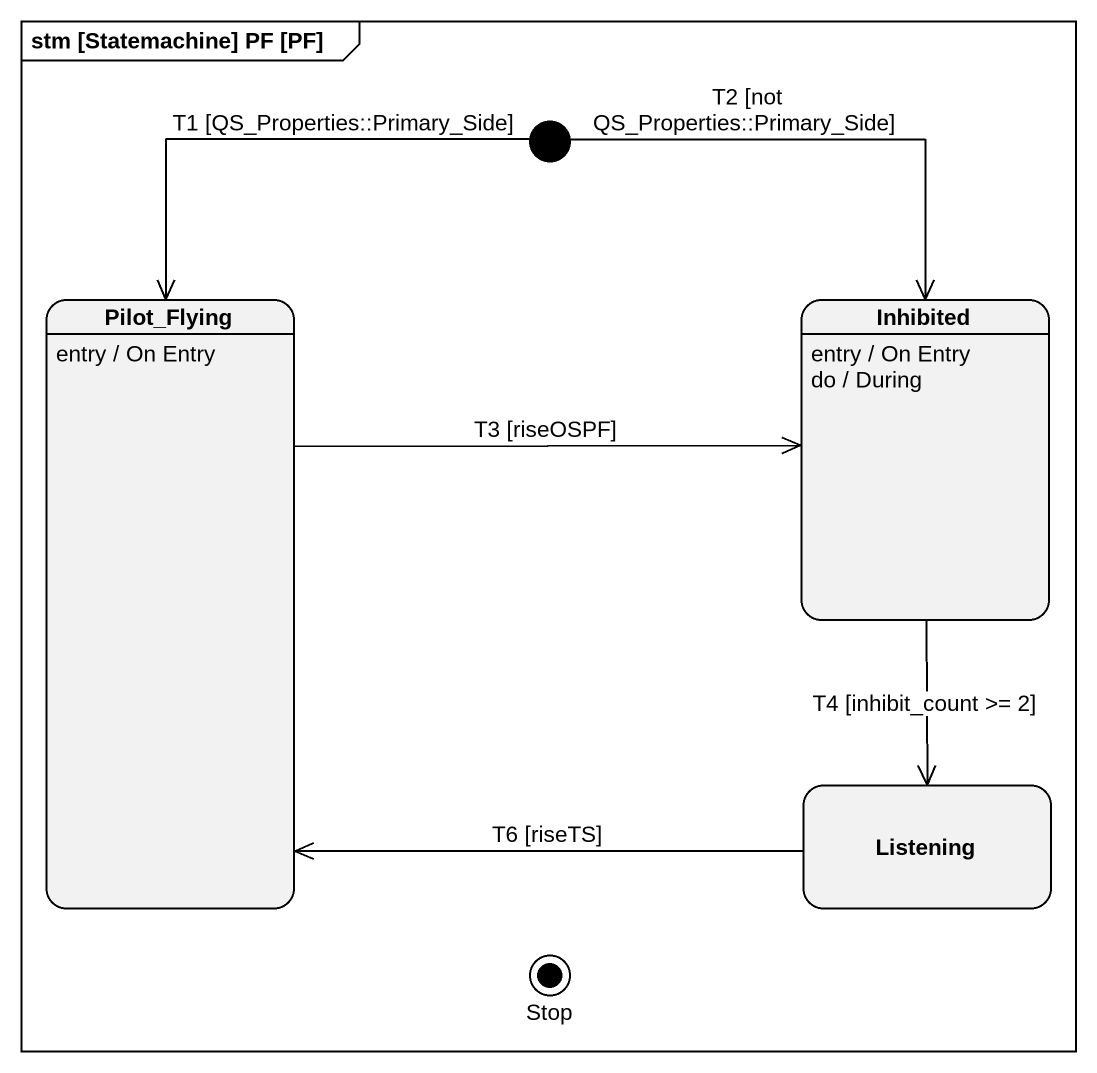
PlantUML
@startuml
mainframe stm [Statemachine] PF [PF]
hide empty description
state Pilot_Flying
Pilot_Flying : entry / On Entry
state Inhibited
Inhibited : entry / On Entry
Inhibited : do / During
state Listening
state "Stop" as Stop_ <<end>>
[*] --> Pilot_Flying : T1 [QS_Properties::Primary_Side]
[*] --> Inhibited : T2 [not QS_Properties::Primary_Side]
Pilot_Flying -right-> Inhibited : T3 [riseOSPF]
Inhibited --> Listening : T4 [inhibit_count >= 2]
Listening -left-> Pilot_Flying : T6 [riseTS]
@enduml
